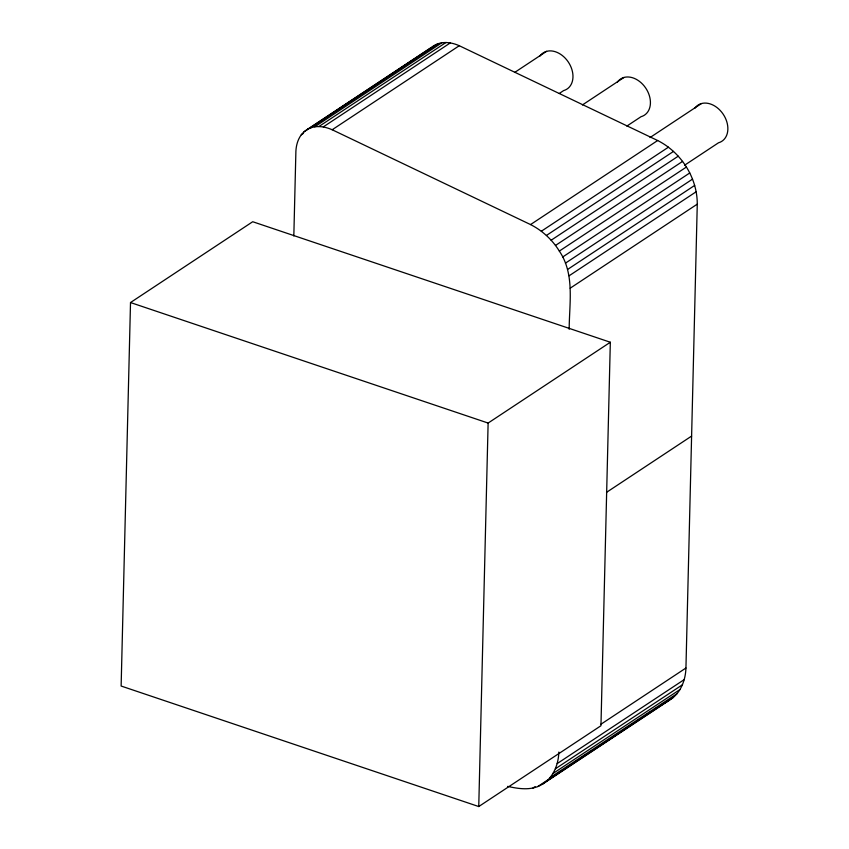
<?xml version="1.0" encoding="UTF-8"?>
<svg xmlns="http://www.w3.org/2000/svg" width="849" height="849" viewBox="0 0 849 849"><rect width="100%" height="100%" fill="white"/><g stroke="black" fill="none" stroke-linecap="round" stroke-linejoin="round"><path stroke-width="1.27" d="M130.513 302.541L121.131 686.034L478.751 806.55L600.954 725.736L610.325 342.243L252.715 221.727L130.513 302.541L488.122 423.057L610.325 342.243M293.828 235.98L295.898 151.228C296.301 142.802 299.591 133.94 307.2 129.515L434.295 45.464C441.979 40.879 451.456 42.227 459.277 45.719L657.646 140.52C681.163 152.332 697.337 177.728 697.273 204.142L685.939 668.025C685.546 680.484 680.474 693.569 669.405 700.234L542.309 784.274C531.899 790.844 519.057 788.965 507.702 786.376M478.751 806.55L488.122 423.057M569.18 329.274C569.255 303.305 574.964 274.089 559.332 251.081C552.359 239.8 542.373 230.588 530.551 224.571L332.182 129.759C324.36 126.278 314.883 124.93 307.2 129.515M542.309 784.274C553.378 777.62 558.462 764.535 558.844 752.076M429.032 50.006L434.295 45.464M303.995 131.85L431.09 47.809M310.808 127.817L437.904 43.777M301.257 134.789L303.464 133.335M314.756 126.809L441.851 42.758M318.948 126.501L446.043 42.45M323.31 126.894L450.405 42.843M332.182 129.759L459.277 45.719M514.823 72.335L546.565 51.343M559.258 93.475L563.63 90.588A21.66 15.961 56.5 0 0 568.066 61.669A21.66 15.961 56.5 0 0 539.847 56.161M582.414 104.947L624.004 77.45M626.849 126.087L641.069 116.684A21.66 15.961 56.5 0 0 645.516 87.765A21.66 15.961 56.5 0 0 617.287 82.257M650.016 137.559L701.444 103.546M530.551 224.571L657.646 140.52M541.375 231.215L668.471 147.164M546.427 235.449L673.522 151.398M551.15 240.225L678.245 156.174M555.479 245.457L682.564 161.406M684.591 165.215L718.519 142.781A21.66 15.961 56.5 0 0 722.955 113.862A21.66 15.961 56.5 0 0 694.737 108.354M559.332 251.081L686.427 167.03M562.675 257.003L689.759 172.963M565.445 263.158L692.54 179.118M567.61 269.441L694.694 185.4M569.127 275.776L696.222 191.725M570.188 288.193L697.273 204.142M606.515 492.356L691.606 436.089M600.837 724.303L685.939 668.025M557.209 763.58L684.305 679.54M555.405 768.791L682.49 684.74M552.964 773.524L680.06 689.484M532.928 788.074L535.135 786.609M549.94 777.726L677.035 693.675M537.799 786.535L547.743 779.966M549.961 778.501L555.479 774.85M557.697 773.386L563.216 769.725M566.538 767.538L570.952 764.609M574.274 762.423L577.585 760.226M582.011 757.308L585.322 755.111M589.747 752.193L593.058 749.996M597.484 747.078L603.002 743.416M606.324 741.23L610.739 738.301M614.06 736.115L618.475 733.186M621.797 731L632.845 723.688M637.27 720.759L640.581 718.572M646.11 714.922L650.525 711.993M653.847 709.796L658.262 706.877M661.583 704.681L669.405 700.234M546.374 781.324L673.469 697.284"/></g></svg>
